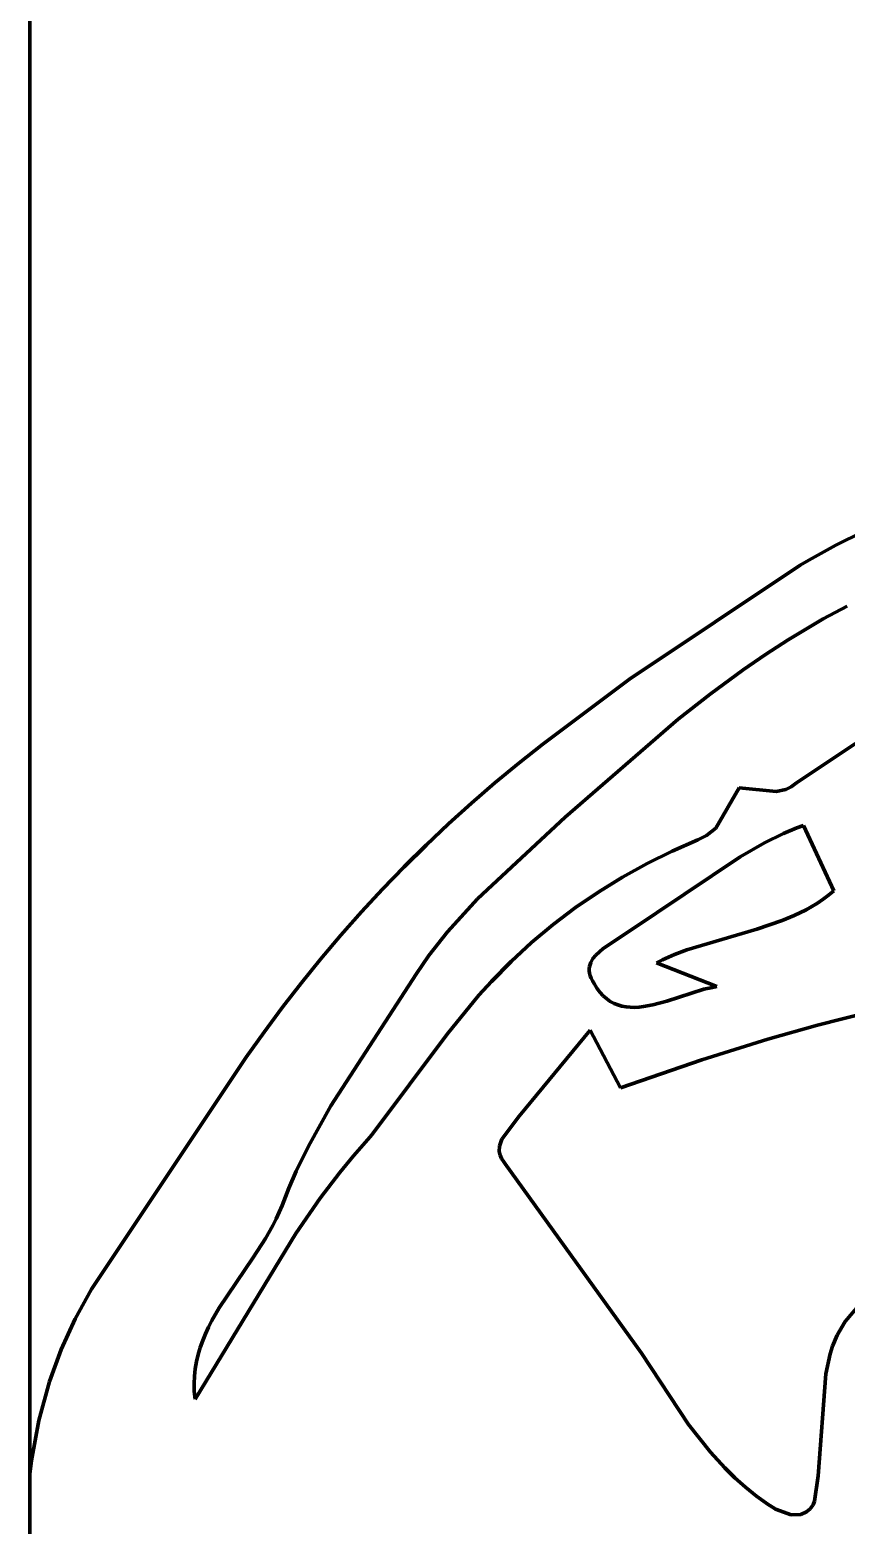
# Model space of a CAD drawing. Header units: millimetres. Extents: x 0 to 10.1, y 0 to 14.2.
# Drawn here: x 0 to 1.116, y 8.202 to 10.246 of the extents above; entities that cross this region are included whole.
import ezdxf

# ---------------------------------------------------------------- set-up
doc = ezdxf.new("R2010")
doc.units = ezdxf.units.MM
doc.layers.add('color#010101ff', color=7, linetype='CONTINUOUS', lineweight=100)
doc.layers.add('color#ffffffff', color=7, linetype='CONTINUOUS', lineweight=100)

msp = doc.modelspace()

# ---------------------------------------------------------------- linework, layer by layer
at = {"layer": 'color#010101ff'}
for p, q in [((1.102, 9.5417), (1.1396, 9.5604)), ((1.0652, 9.5214), (1.102, 9.5417)), ((0.8197, 9.3584), (1.0531, 9.5142)), ((1.0531, 9.5142), (1.0652, 9.5214)), ((1.1011, 9.4498), (1.0848, 9.4409)), ((1.1176, 9.4584), (1.1011, 9.4498)), ((1.0687, 9.4317), (1.0369, 9.4125)), ((1.0848, 9.4409), (1.0687, 9.4317)), ((1.0369, 9.4125), (1.0058, 9.3924)), ((1.0058, 9.3924), (0.9752, 9.3713)), ((0.9752, 9.3713), (0.9303, 9.3383)), ((0.7015, 9.2699), (0.8197, 9.3584)), ((0.9303, 9.3383), (0.8865, 9.3038)), ((0.8865, 9.3038), (0.7318, 9.17)), ((0.6683, 9.2437), (0.7015, 9.2699)), ((1.048, 9.217), (1.129, 9.2709)), ((0.6357, 9.2167), (0.6683, 9.2437)), ((0.6037, 9.1891), (0.6357, 9.2167)), ((1.041, 9.2116), (1.048, 9.217)), ((0.9378, 9.1548), (0.9699, 9.21)), ((0.9699, 9.21), (1.0202, 9.205)), ((1.0202, 9.205), (1.0334, 9.2079)), ((1.0334, 9.2079), (1.041, 9.2116)), ((0.5723, 9.1607), (0.6037, 9.1891)), ((0.5416, 9.1316), (0.5723, 9.1607)), ((0.7318, 9.17), (0.6121, 9.0584)), ((1.0484, 9.1552), (1.0305, 9.1477)), ((1.0575, 9.1587), (1.0484, 9.1552)), ((1.0992, 9.0691), (1.0575, 9.1587)), ((0.8783, 9.1237), (0.9134, 9.1391)), ((0.9134, 9.1391), (0.9253, 9.1449)), ((0.9253, 9.1449), (0.9378, 9.1548)), ((1.0046, 9.135), (0.9712, 9.1158)), ((1.0305, 9.1477), (1.0046, 9.135)), ((0.5115, 9.1019), (0.5416, 9.1316)), ((0.9712, 9.1158), (0.8187, 9.0138)), ((0.844, 9.1067), (0.8783, 9.1237)), ((0.4821, 9.0715), (0.5115, 9.1019)), ((0.8104, 9.0881), (0.844, 9.1067)), ((0.7777, 9.068), (0.8104, 9.0881)), ((0.4534, 9.0405), (0.4821, 9.0715)), ((0.6121, 9.0584), (0.5708, 9.0131)), ((0.7461, 9.0464), (0.7777, 9.068)), ((1.0769, 9.0525), (1.0845, 9.0577)), ((1.0845, 9.0577), (1.092, 9.0632)), ((1.092, 9.0632), (1.0992, 9.0691)), ((0.4253, 9.0088), (0.4534, 9.0405)), ((0.7155, 9.0234), (0.7461, 9.0464)), ((1.0284, 9.0286), (1.045, 9.0355)), ((1.045, 9.0355), (1.0612, 9.0434)), ((1.0612, 9.0434), (1.0691, 9.0478)), ((1.0691, 9.0478), (1.0769, 9.0525)), ((0.5708, 9.0131), (0.5456, 8.9809)), ((0.686, 8.9988), (0.7155, 9.0234)), ((0.8187, 9.0138), (0.784, 8.9907)), ((0.8983, 8.9889), (0.9941, 9.017)), ((0.9941, 9.017), (1.0284, 9.0286)), ((0.3979, 8.9765), (0.4253, 9.0088)), ((0.6578, 8.9729), (0.686, 8.9988)), ((0.3713, 8.9437), (0.3979, 8.9765)), ((0.5456, 8.9809), (0.5283, 8.9554)), ((0.6309, 8.9455), (0.6578, 8.9729)), ((0.7668, 8.9715), (0.7658, 8.9687)), ((0.7698, 8.9767), (0.7668, 8.9715)), ((0.7738, 8.9816), (0.7698, 8.9767)), ((0.784, 8.9907), (0.7738, 8.9816)), ((0.8567, 8.9709), (0.8648, 8.975)), ((0.8648, 8.975), (0.8814, 8.9824)), ((0.8814, 8.9824), (0.8983, 8.9889)), ((0.5283, 8.9554), (0.4115, 8.7753)), ((0.7651, 8.9658), (0.7647, 8.9629)), ((0.7647, 8.9629), (0.7647, 8.9598)), ((0.7647, 8.9598), (0.7651, 8.9566)), ((0.7658, 8.9687), (0.7651, 8.9658)), ((0.7651, 8.9566), (0.766, 8.9533)), ((0.766, 8.9533), (0.7673, 8.9499)), ((0.9391, 8.9384), (0.8567, 8.9709)), ((0.3453, 8.9103), (0.3713, 8.9437)), ((0.6138, 8.9265), (0.6309, 8.9455)), ((0.7673, 8.9499), (0.769, 8.9464)), ((0.769, 8.9464), (0.7713, 8.9427)), ((0.7713, 8.9427), (0.7752, 8.9363)), ((0.7752, 8.9363), (0.7794, 8.9306)), ((0.7794, 8.9306), (0.7839, 8.9257)), ((0.8709, 8.9186), (0.9215, 8.9347)), ((0.9215, 8.9347), (0.9334, 8.9374)), ((0.9334, 8.9374), (0.9391, 8.9384)), ((0.3201, 8.8763), (0.3453, 8.9103)), ((0.5703, 8.8733), (0.6138, 8.9265)), ((0.7839, 8.9257), (0.7886, 8.9216)), ((0.7886, 8.9216), (0.7935, 8.9182)), ((0.7935, 8.9182), (0.7987, 8.9154)), ((0.7987, 8.9154), (0.804, 8.9133)), ((0.804, 8.9133), (0.8095, 8.9117)), ((0.8095, 8.9117), (0.8151, 8.9107)), ((0.8151, 8.9107), (0.8209, 8.9101)), ((0.8209, 8.9101), (0.8269, 8.91)), ((0.8269, 8.91), (0.8329, 8.9104)), ((0.8329, 8.9104), (0.8391, 8.911)), ((0.8391, 8.911), (0.8517, 8.9134)), ((0.8517, 8.9134), (0.8709, 8.9186)), ((1.1454, 8.9031), (1.0769, 8.8856)), ((0.2956, 8.8418), (0.3201, 8.8763)), ((0.4677, 8.7357), (0.5703, 8.8733)), ((0.7661, 8.8791), (0.6691, 8.7615)), ((0.8075, 8.8), (0.7661, 8.8791)), ((1.0769, 8.8856), (1.0089, 8.8664)), ((1.0089, 8.8664), (0.9189, 8.8383)), ((0.2837, 8.8244), (0.2956, 8.8418)), ((0.9189, 8.8383), (0.8075, 8.8)), ((0.0843, 8.5249), (0.2837, 8.8244)), ((0.4115, 8.7753), (0.3808, 8.7202)), ((0.6691, 8.7615), (0.6452, 8.73)), ((0.4424, 8.7072), (0.4619, 8.7293)), ((0.4619, 8.7293), (0.4677, 8.7357)), ((0.6452, 8.73), (0.6421, 8.7204)), ((0.3808, 8.7202), (0.3642, 8.6862)), ((0.4237, 8.6844), (0.4424, 8.7072)), ((0.6421, 8.7204), (0.6418, 8.7131)), ((0.6418, 8.7131), (0.6428, 8.7082)), ((0.6428, 8.7082), (0.6447, 8.7035)), ((0.3642, 8.6862), (0.354, 8.6631)), ((0.6447, 8.7035), (0.6479, 8.6987)), ((0.6479, 8.6987), (0.6499, 8.6964)), ((0.6499, 8.6964), (0.8361, 8.4372)), ((0.397, 8.6493), (0.4237, 8.6844)), ((0.354, 8.6631), (0.3447, 8.6394)), ((0.3637, 8.6009), (0.397, 8.6493)), ((0.341, 8.6301), (0.3368, 8.621)), ((0.3447, 8.6394), (0.341, 8.6301)), ((0.3322, 8.6119), (0.3221, 8.5942)), ((0.3368, 8.621), (0.3322, 8.6119)), ((0.2259, 8.3745), (0.3637, 8.6009)), ((0.3221, 8.5942), (0.3053, 8.5681)), ((0.3053, 8.5681), (0.2589, 8.4995)), ((1.1146, 8.4809), (1.185, 8.5636)), ((0.0619, 8.4844), (0.0843, 8.5249)), ((0.0427, 8.4423), (0.0619, 8.4844)), ((0.2488, 8.4819), (0.2443, 8.4729)), ((0.2589, 8.4995), (0.2488, 8.4819)), ((1.1039, 8.4622), (1.1146, 8.4809)), ((0.2401, 8.4638), (0.2363, 8.4546)), ((0.2443, 8.4729), (0.2401, 8.4638)), ((1.0975, 8.4472), (1.1039, 8.4622)), ((0.0269, 8.3989), (0.0427, 8.4423)), ((0.2329, 8.4453), (0.2301, 8.4358)), ((0.2363, 8.4546), (0.2329, 8.4453)), ((1.0941, 8.4367), (1.0975, 8.4472)), ((0.2278, 8.4261), (0.226, 8.4162)), ((0.2301, 8.4358), (0.2278, 8.4261)), ((0.8361, 8.4372), (0.9006, 8.3401)), ((1.0883, 8.4092), (1.0941, 8.4367)), ((0.225, 8.4061), (0.2245, 8.3958)), ((0.226, 8.4162), (0.225, 8.4061)), ((1.0778, 8.2696), (1.0883, 8.4092)), ((0.0122, 8.3454), (0.0269, 8.3989)), ((0.2245, 8.3958), (0.2248, 8.3853)), ((0.2248, 8.3853), (0.2259, 8.3745)), ((0.0023, 8.2908), (0.0122, 8.3454)), ((0.9006, 8.3401), (0.9306, 8.302)), ((0.9306, 8.302), (0.9501, 8.2806)), ((0, 8.2724), (0.0023, 8.2908)), ((0.9501, 8.2806), (0.9639, 8.267)), ((0, 8.09), (0, 8.2724)), ((0.9639, 8.267), (0.9783, 8.2542)), ((1.0729, 8.235), (1.0778, 8.2696)), ((0.9783, 8.2542), (0.9935, 8.2421)), ((0.9935, 8.2421), (1.0094, 8.2308)), ((1.0094, 8.2308), (1.0177, 8.2256)), ((1.0177, 8.2256), (1.0196, 8.2243)), ((1.0196, 8.2243), (1.041, 8.2165)), ((1.041, 8.2165), (1.054, 8.2171)), ((1.054, 8.2171), (1.0617, 8.2204)), ((1.0617, 8.2204), (1.0667, 8.2245)), ((1.0667, 8.2245), (1.0708, 8.2302)), ((1.0708, 8.2302), (1.0729, 8.235))]:
    msp.add_line(p, q, dxfattribs=at)
at = {"layer": 'color#ffffffff'}
for p, q in [((0, 8.2724), (0, 14.2222)), ((1.1396, 9.5604), (1.102, 9.5417)), ((1.102, 9.5417), (1.0652, 9.5214)), ((1.0531, 9.5142), (0.8197, 9.3584)), ((1.0652, 9.5214), (1.0531, 9.5142)), ((1.0848, 9.4409), (1.1011, 9.4498)), ((1.1011, 9.4498), (1.1176, 9.4584)), ((1.0369, 9.4125), (1.0687, 9.4317)), ((1.0687, 9.4317), (1.0848, 9.4409)), ((1.0058, 9.3924), (1.0369, 9.4125)), ((0.9752, 9.3713), (1.0058, 9.3924)), ((0.9303, 9.3383), (0.9752, 9.3713)), ((0.8197, 9.3584), (0.7015, 9.2699)), ((0.8865, 9.3038), (0.9303, 9.3383)), ((0.7318, 9.17), (0.8865, 9.3038)), ((0.7015, 9.2699), (0.6683, 9.2437)), ((1.129, 9.2709), (1.048, 9.217)), ((0.6683, 9.2437), (0.6357, 9.2167)), ((0.6357, 9.2167), (0.6037, 9.1891)), ((1.048, 9.217), (1.041, 9.2116)), ((0.9699, 9.21), (0.9378, 9.1548)), ((1.0202, 9.205), (0.9699, 9.21)), ((1.0334, 9.2079), (1.0202, 9.205)), ((1.041, 9.2116), (1.0334, 9.2079)), ((0.6037, 9.1891), (0.5723, 9.1607)), ((0.5723, 9.1607), (0.5416, 9.1316)), ((0.6121, 9.0584), (0.7318, 9.17)), ((1.0305, 9.1477), (1.0484, 9.1552)), ((1.0484, 9.1552), (1.0575, 9.1587)), ((1.0575, 9.1587), (1.0992, 9.0691)), ((0.9134, 9.1391), (0.8783, 9.1237)), ((0.9253, 9.1449), (0.9134, 9.1391)), ((0.9378, 9.1548), (0.9253, 9.1449)), ((0.9712, 9.1158), (1.0046, 9.135)), ((1.0046, 9.135), (1.0305, 9.1477)), ((0.5416, 9.1316), (0.5115, 9.1019)), ((0.8187, 9.0138), (0.9712, 9.1158)), ((0.8783, 9.1237), (0.844, 9.1067)), ((0.5115, 9.1019), (0.4821, 9.0715)), ((0.844, 9.1067), (0.8104, 9.0881)), ((0.8104, 9.0881), (0.7777, 9.068)), ((0.4821, 9.0715), (0.4534, 9.0405)), ((0.5708, 9.0131), (0.6121, 9.0584)), ((0.7777, 9.068), (0.7461, 9.0464)), ((1.0845, 9.0577), (1.0769, 9.0525)), ((1.092, 9.0632), (1.0845, 9.0577)), ((1.0992, 9.0691), (1.092, 9.0632)), ((0.4534, 9.0405), (0.4253, 9.0088)), ((0.7461, 9.0464), (0.7155, 9.0234)), ((1.045, 9.0355), (1.0284, 9.0286)), ((1.0612, 9.0434), (1.045, 9.0355)), ((1.0691, 9.0478), (1.0612, 9.0434)), ((1.0769, 9.0525), (1.0691, 9.0478)), ((0.5456, 8.9809), (0.5708, 9.0131)), ((0.7155, 9.0234), (0.686, 8.9988)), ((0.784, 8.9907), (0.8187, 9.0138)), ((0.9941, 9.017), (0.8983, 8.9889)), ((1.0284, 9.0286), (0.9941, 9.017)), ((0.4253, 9.0088), (0.3979, 8.9765)), ((0.686, 8.9988), (0.6578, 8.9729)), ((0.3979, 8.9765), (0.3713, 8.9437)), ((0.5283, 8.9554), (0.5456, 8.9809)), ((0.6578, 8.9729), (0.6309, 8.9455)), ((0.7658, 8.9687), (0.7668, 8.9715)), ((0.7668, 8.9715), (0.7698, 8.9767)), ((0.7698, 8.9767), (0.7738, 8.9816)), ((0.7738, 8.9816), (0.784, 8.9907)), ((0.8648, 8.975), (0.8567, 8.9709)), ((0.8814, 8.9824), (0.8648, 8.975)), ((0.8983, 8.9889), (0.8814, 8.9824)), ((0.4115, 8.7753), (0.5283, 8.9554)), ((0.7647, 8.9629), (0.7651, 8.9658)), ((0.7647, 8.9598), (0.7647, 8.9629)), ((0.7651, 8.9566), (0.7647, 8.9598)), ((0.7651, 8.9658), (0.7658, 8.9687)), ((0.766, 8.9533), (0.7651, 8.9566)), ((0.7673, 8.9499), (0.766, 8.9533)), ((0.8567, 8.9709), (0.9391, 8.9384)), ((0.3713, 8.9437), (0.3453, 8.9103)), ((0.6309, 8.9455), (0.6138, 8.9265)), ((0.769, 8.9464), (0.7673, 8.9499)), ((0.7713, 8.9427), (0.769, 8.9464)), ((0.7752, 8.9363), (0.7713, 8.9427)), ((0.7794, 8.9306), (0.7752, 8.9363)), ((0.7839, 8.9257), (0.7794, 8.9306)), ((0.9215, 8.9347), (0.8709, 8.9186)), ((0.9334, 8.9374), (0.9215, 8.9347)), ((0.9391, 8.9384), (0.9334, 8.9374)), ((0.3453, 8.9103), (0.3201, 8.8763)), ((0.6138, 8.9265), (0.5703, 8.8733)), ((0.7886, 8.9216), (0.7839, 8.9257)), ((0.7935, 8.9182), (0.7886, 8.9216)), ((0.7987, 8.9154), (0.7935, 8.9182)), ((0.804, 8.9133), (0.7987, 8.9154)), ((0.8095, 8.9117), (0.804, 8.9133)), ((0.8151, 8.9107), (0.8095, 8.9117)), ((0.8209, 8.9101), (0.8151, 8.9107)), ((0.8269, 8.91), (0.8209, 8.9101)), ((0.8329, 8.9104), (0.8269, 8.91)), ((0.8391, 8.911), (0.8329, 8.9104)), ((0.8517, 8.9134), (0.8391, 8.911)), ((0.8709, 8.9186), (0.8517, 8.9134)), ((1.0769, 8.8856), (1.1454, 8.9031)), ((0.3201, 8.8763), (0.2956, 8.8418)), ((0.5703, 8.8733), (0.4677, 8.7357)), ((0.6691, 8.7615), (0.7661, 8.8791)), ((0.7661, 8.8791), (0.8075, 8.8)), ((1.0089, 8.8664), (1.0769, 8.8856)), ((0.9189, 8.8383), (1.0089, 8.8664)), ((0.2956, 8.8418), (0.2837, 8.8244)), ((0.8075, 8.8), (0.9189, 8.8383)), ((0.2837, 8.8244), (0.0843, 8.5249)), ((0.3808, 8.7202), (0.4115, 8.7753)), ((0.6452, 8.73), (0.6691, 8.7615)), ((0.4619, 8.7293), (0.4424, 8.7072)), ((0.4677, 8.7357), (0.4619, 8.7293)), ((0.6421, 8.7204), (0.6452, 8.73)), ((0.3642, 8.6862), (0.3808, 8.7202)), ((0.4424, 8.7072), (0.4237, 8.6844)), ((0.6418, 8.7131), (0.6421, 8.7204)), ((0.6428, 8.7082), (0.6418, 8.7131)), ((0.6447, 8.7035), (0.6428, 8.7082)), ((0.354, 8.6631), (0.3642, 8.6862)), ((0.6479, 8.6987), (0.6447, 8.7035)), ((0.6499, 8.6964), (0.6479, 8.6987)), ((0.8361, 8.4372), (0.6499, 8.6964)), ((0.4237, 8.6844), (0.397, 8.6493)), ((0.3447, 8.6394), (0.354, 8.6631)), ((0.397, 8.6493), (0.3637, 8.6009)), ((0.3368, 8.621), (0.341, 8.6301)), ((0.341, 8.6301), (0.3447, 8.6394)), ((0.3221, 8.5942), (0.3322, 8.6119)), ((0.3322, 8.6119), (0.3368, 8.621)), ((0.3637, 8.6009), (0.2259, 8.3745)), ((0.3053, 8.5681), (0.3221, 8.5942)), ((0.2589, 8.4995), (0.3053, 8.5681)), ((1.185, 8.5636), (1.1146, 8.4809)), ((0.0843, 8.5249), (0.0619, 8.4844)), ((0.0619, 8.4844), (0.0427, 8.4423)), ((0.2443, 8.4729), (0.2488, 8.4819)), ((0.2488, 8.4819), (0.2589, 8.4995)), ((1.1146, 8.4809), (1.1039, 8.4622)), ((0.2363, 8.4546), (0.2401, 8.4638)), ((0.2401, 8.4638), (0.2443, 8.4729)), ((1.1039, 8.4622), (1.0975, 8.4472)), ((0.0427, 8.4423), (0.0269, 8.3989)), ((0.2301, 8.4358), (0.2329, 8.4453)), ((0.2329, 8.4453), (0.2363, 8.4546)), ((1.0975, 8.4472), (1.0941, 8.4367)), ((0.226, 8.4162), (0.2278, 8.4261)), ((0.2278, 8.4261), (0.2301, 8.4358)), ((0.9006, 8.3401), (0.8361, 8.4372)), ((1.0941, 8.4367), (1.0883, 8.4092)), ((0.2245, 8.3958), (0.225, 8.4061)), ((0.225, 8.4061), (0.226, 8.4162)), ((1.0883, 8.4092), (1.0778, 8.2696)), ((0.0269, 8.3989), (0.0122, 8.3454)), ((0.2248, 8.3853), (0.2245, 8.3958)), ((0.2259, 8.3745), (0.2248, 8.3853)), ((0.0122, 8.3454), (0.0023, 8.2908)), ((0.9306, 8.302), (0.9006, 8.3401)), ((0.9501, 8.2806), (0.9306, 8.302)), ((0.0023, 8.2908), (0, 8.2724)), ((0.9639, 8.267), (0.9501, 8.2806)), ((0.9783, 8.2542), (0.9639, 8.267)), ((1.0778, 8.2696), (1.0729, 8.235)), ((0.9935, 8.2421), (0.9783, 8.2542)), ((1.0094, 8.2308), (0.9935, 8.2421)), ((1.0177, 8.2256), (1.0094, 8.2308)), ((1.0196, 8.2243), (1.0177, 8.2256)), ((1.041, 8.2165), (1.0196, 8.2243)), ((1.054, 8.2171), (1.041, 8.2165)), ((1.0617, 8.2204), (1.054, 8.2171)), ((1.0667, 8.2245), (1.0617, 8.2204)), ((1.0708, 8.2302), (1.0667, 8.2245)), ((1.0729, 8.235), (1.0708, 8.2302))]:
    msp.add_line(p, q, dxfattribs=at)

doc.saveas('drawing.dxf')
